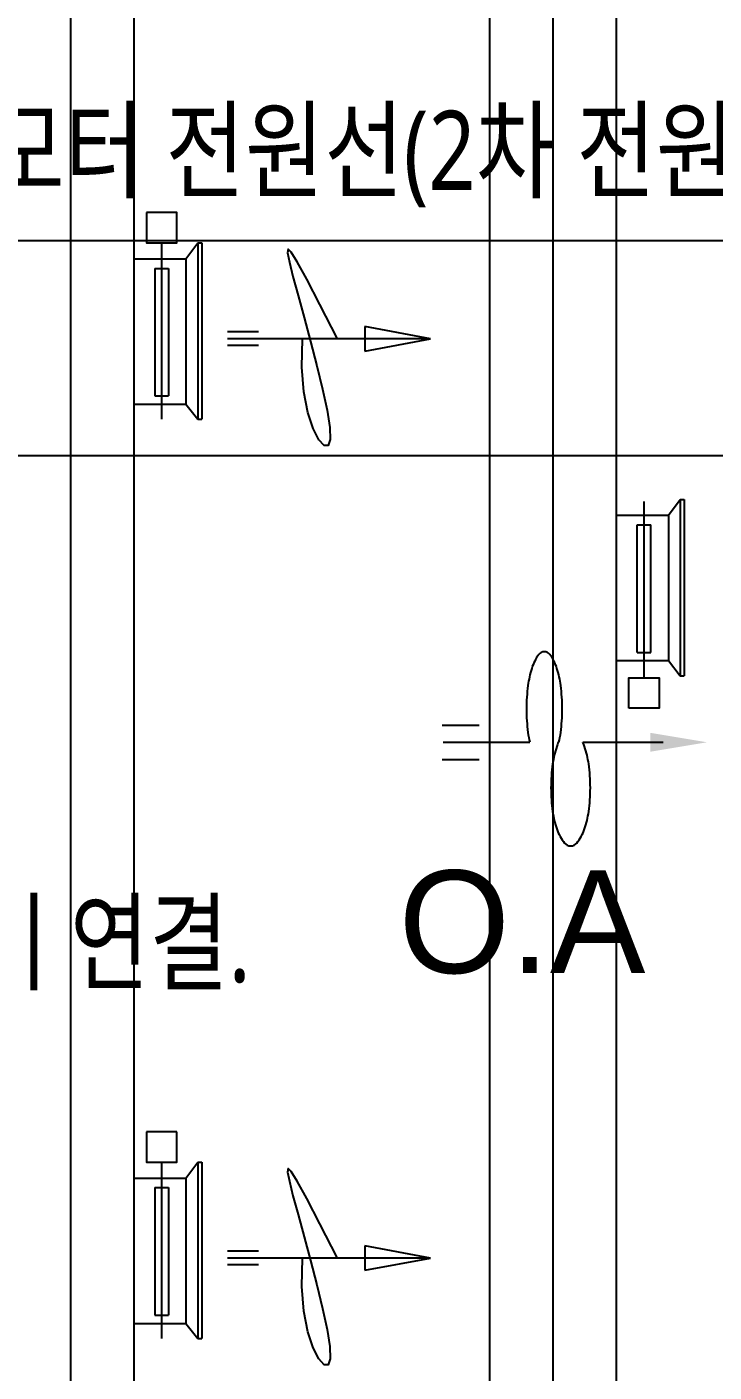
# Model space of a CAD drawing. Header units: millimetres. Extents: x 8533 to 164433, y 5768 to 115327.
# Drawn here: x 80690 to 83297, y 25425 to 30524 of the extents above; entities that cross this region are included whole.
import ezdxf
from ezdxf.enums import TextEntityAlignment as Align

# ---------------------------------------------------------------- set-up
doc = ezdxf.new("R2010")
doc.units = ezdxf.units.MM
doc.header["$LTSCALE"] = 250
for name, color, linetype in [('AA-XXXX-DIMS', 7, 'Continuous'), ('ARC', 8, 'Continuous'), ('FTEXT', 2, 'Continuous'), ('OUT', 4, 'Continuous'), ('p', 3, 'Continuous'), ('st', 4, 'Continuous'), ('전실제연_인버터', 3, 'Continuous')]:
    doc.layers.add(name, color=color, linetype=linetype)
doc.styles.add('DM', font='')
doc.styles.add('STYLE1', font='arial.ttf')
doc.styles.add('맑은고딕', font='')
doc.styles.get('DM').set_extended_font_data('Malgun Gothic')
doc.styles.get('맑은고딕').set_extended_font_data('Malgun Gothic')
doc.dimstyles.new('DIM_40', dxfattribs={"dimscale": 250, "dimtxt": 3, "dimasz": 1.5, "dimexe": 2, "dimexo": 2.5, "dimgap": 1, "dimtad": 1, "dimdec": 0, "dimzin": 0, "dimdsep": 46, "dimtxsty": '맑은고딕', "dimblk1": 'DIMDOT', "dimblk2": 'DIMDOT', "dimsah": 1, "dimcen": 0.09, "dimdle": 2, "dimclrd": 7, "dimclre": 7, "dimclrt": 3, "dimadec": 0, "dimazin": 0, "dimtfac": 1, "dimtdec": 0, "dimtix": 1, "dimtmove": 2, "dimatfit": 3, "dimldrblk": 'DIMDOT', "dimfxl": 1, "dimtolj": 1, "dimtzin": 0, "dimarcsym": 0})

# ---------------------------------------------------------------- blocks, each defined once
blk = doc.blocks.new('DIMDOT')
at = {"layer": 'AA-XXXX-DIMS'}
for p, q in [((0, -1.5), (0, 1.5)), ((-1.5, 0), (1.5, 0))]:
    blk.add_line(p, q, dxfattribs=at)
for radius in [0.5, 0.25]:
    blk.add_circle((0, 0), radius, dxfattribs=at)

msp = doc.modelspace()

# ---------------------------------------------------------------- linework, layer by layer
at = {"layer": 'ARC'}
msp.add_line((19210.6, 28899.9), (124753.7, 28899.9), dxfattribs=at)
at = {"layer": 'OUT'}
for p, q in [((81200.9, 29705.1), (81200.9, 29036.9)), ((81293.1, 29645.3), (81337.8, 29705.1)), ((81337.8, 29705.1), (81353.4, 29705.1)), ((81337.8, 29705.1), (81337.8, 29036.9)), ((81353.4, 29705.1), (81353.4, 29036.9)), ((81096.9, 29645.3), (81293.1, 29645.3)), ((81293.1, 29645.3), (81293.1, 29094.1)), ((81174.9, 29608.9), (81226.9, 29608.9)), ((81174.9, 29608.9), (81174.9, 29125.3)), ((81226.9, 29608.9), (81226.9, 29125.3)), ((81174.9, 29125.3), (81226.9, 29125.3)), ((81096.9, 29094.1), (81293.1, 29094.1)), ((81293.1, 29094.1), (81337.8, 29036.9)), ((81337.8, 29036.9), (81353.4, 29036.9)), ((83031.4, 28056.8), (83031.4, 28725)), ((83123.6, 28673), (83168.3, 28732.8)), ((83168.3, 28732.8), (83183.9, 28732.8)), ((83168.3, 28732.8), (83168.3, 28064.6)), ((83183.9, 28732.8), (83183.9, 28064.6)), ((82927.3, 28673), (83123.6, 28673)), ((83123.6, 28673), (83123.6, 28121.8)), ((83005.4, 28636.6), (83057.4, 28636.6)), ((83005.4, 28153), (83005.4, 28636.6)), ((83057.4, 28153), (83057.4, 28636.6)), ((83005.4, 28153), (83057.4, 28153)), ((82927.3, 28121.8), (83123.6, 28121.8)), ((83123.6, 28121.8), (83168.3, 28064.6)), ((83168.3, 28064.6), (83183.9, 28064.6)), ((81200.9, 26220.3), (81200.9, 25552.1)), ((81293.1, 26160.5), (81337.8, 26220.3)), ((81337.8, 26220.3), (81353.4, 26220.3)), ((81337.8, 26220.3), (81337.8, 25552.1)), ((81353.4, 26220.3), (81353.4, 25552.1)), ((81096.9, 26160.5), (81293.1, 26160.5)), ((81174.9, 26124.1), (81174.9, 25640.5)), ((81174.9, 26124.1), (81226.9, 26124.1)), ((81226.9, 26124.1), (81226.9, 25640.5)), ((81293.1, 26160.5), (81293.1, 25609.3)), ((81096.9, 25609.3), (81293.1, 25609.3)), ((81174.9, 25640.5), (81226.9, 25640.5)), ((81293.1, 25609.3), (81337.8, 25552.1)), ((81337.8, 25552.1), (81353.4, 25552.1))]:
    msp.add_line(p, q, dxfattribs=at)
msp.add_lwpolyline([(81143.1, 29820.6), (81143.1, 29705.1), (81258.7, 29705.1), (81258.7, 29820.6)], close=True, dxfattribs=at)
msp.add_lwpolyline([(81143.1, 29705.1), (81258.7, 29705.1)], dxfattribs=at)
at = {"layer": 'OUT', "elevation": 0}
msp.add_lwpolyline([(82973.6, 27941.3), (82973.6, 28056.8), (83089.2, 28056.8), (83089.2, 27941.3)], close=True, dxfattribs=at)
for points in [[(81143.1, 26335.8), (81143.1, 26220.3), (81258.7, 26220.3), (81258.7, 26335.8)], [(81258.7, 26335.8), (81143.1, 26335.8)], [(81143.1, 26220.3), (81258.7, 26220.3)]]:
    msp.add_lwpolyline(points, dxfattribs=at)
at = {"layer": 'p', "color": 4, "linetype": 'Continuous'}
for p, q in [((82446.7, 16846.5), (82446.7, 94152.9)), ((82927.3, 16846.5), (82927.3, 93679)), ((81096.9, 15017.4), (81096.9, 91125.6))]:
    msp.add_line(p, q, dxfattribs=at)
at = {"layer": 'p', "color": 1}
for p, q in [((82687, 16846.5), (82687, 93916)), ((80856.5, 15017.4), (80856.5, 91125.6)), ((81568.3, 29367.9), (81451.5, 29367.9)), ((82221.1, 29342), (81451.5, 29342)), ((81568.3, 29316.1), (81451.5, 29316.1)), ((81568.3, 25883.1), (81451.5, 25883.1)), ((82221.1, 25857.2), (81451.5, 25857.2)), ((81568.3, 25831.3), (81451.5, 25831.3))]:
    msp.add_line(p, q, dxfattribs=at)
at = {"layer": 'p', "color": 1, "linetype": 'Continuous'}
for p, q in [((81972.4, 29388.4), (81972.4, 29295.6)), ((82221.1, 29342), (81972.4, 29388.4)), ((81972.4, 29295.6), (82221.1, 29342)), ((81972.4, 25903.6), (81972.4, 25810.8)), ((82221.1, 25857.2), (81972.4, 25903.6)), ((81972.4, 25810.8), (82221.1, 25857.2))]:
    msp.add_line(p, q, dxfattribs=at)
at = {"layer": 'p', "color": 1}
for points in [[(81867.7, 29342), (81801.8, 29471.4), (81751.6, 29567.7), (81715.7, 29633.3), (81692.5, 29670.4), (81680.8, 29681.1), (81678.9, 29667.9), (81685.6, 29632.7), (81699.4, 29578), (81718.7, 29506.4), (81741.6, 29422.6), (81766, 29332), (81790, 29239.8), (81811.5, 29151.2), (81828.5, 29071.5), (81838.9, 29005.9), (81840.7, 28959.7), (81832.7, 28937), (81817.1, 28937.5), (81797.1, 28959.5), (81775.5, 29001.8), (81755.6, 29062.6), (81740.3, 29140.6), (81732.6, 29234.2), (81735.8, 29342)], [(81867.7, 25857.2), (81801.8, 25986.6), (81751.6, 26082.9), (81715.7, 26148.5), (81692.5, 26185.6), (81680.8, 26196.3), (81678.9, 26183.1), (81685.6, 26147.9), (81699.4, 26093.2), (81718.7, 26021.6), (81741.6, 25937.8), (81766, 25847.2), (81790, 25755), (81811.5, 25666.4), (81828.5, 25586.7), (81838.9, 25521.1), (81840.7, 25474.9), (81832.7, 25452.2), (81817.1, 25452.7), (81797.1, 25474.7), (81775.5, 25517), (81755.6, 25577.8), (81740.3, 25655.8), (81732.6, 25749.4), (81735.8, 25857.2)]]:
    msp.add_lwpolyline(points, dxfattribs=at)
at = {"layer": 'st', "color": 1}
for p, q in [((82265.8, 27877.8, 0), (82406.4, 27877.8, 0)), ((82268.7, 27812.4, 0), (82597.6, 27812.4, 0)), ((82706.7, 27812.4, 0), (82708.5, 27812.4, 0)), ((82799.2, 27812.4, 0), (83104, 27812.4, 0)), ((82265.8, 27746.9, 0), (82406.4, 27746.9, 0))]:
    msp.add_line(p, q, dxfattribs=at)
at = {"layer": 'st', "color": 1, "elevation": 0}
for points in [[(82708.5, 27812.4, 0.02484), (82715.2, 27849.5, 0.032193), (82721, 27938.6, 0.032193), (82715.2, 28027.7, 0.043567), (82701.1, 28092.2, 0.086075), (82673.6, 28145.6, 0.23532), (82653.1, 28155.8, 0.23532), (82632.5, 28145.6, 0.086075), (82605.1, 28092.2, 0.043567), (82590.9, 28027.7, 0.032193), (82585.2, 27938.6, 0.032193), (82590.9, 27849.5, 0.02484), (82597.6, 27812.4)], [(82706.7, 27812.4, 0.025799), (82700.1, 27795.9, 0.046785), (82684.6, 27730.2, 0.034822), (82678.3, 27639.9, 0.034822), (82684.6, 27549.5, 0.046785), (82700.1, 27483.8, 0.089905), (82729.9, 27430.2, 0.225171), (82752.9, 27419.2, 0.225171), (82776, 27430.2, 0.089905), (82805.7, 27483.8, 0.046785), (82821.3, 27549.5, 0.034822), (82827.6, 27639.9, 0.034822), (82821.3, 27730.2, 0.046785), (82805.7, 27795.9, 0.025799), (82799.2, 27812.4)]]:
    msp.add_lwpolyline(points, format="xyb", dxfattribs=at)
at = {"layer": 'st', "color": 1}
msp.add_solid([(83054.9, 27776.5, 0), (83054.9, 27848.2, 0), (83270.1, 27812.4, 0)], dxfattribs=at)

# ---------------------------------------------------------------- texts
at = {"layer": 'FTEXT', "style": 'DM', "width": 0.8}
for s, p in [('모터 전원선(2차 전원).', (80532.5, 30056.4, 0)), ('중계기 연결.', (79868.1, 27054.4))]:
    msp.add_text(s, height=300, dxfattribs=at).set_placement(p, align=Align.MIDDLE_LEFT)
at = {"layer": 'st', "color": 2, "style": 'STYLE1'}
msp.add_text('O.A', height=389.35, dxfattribs=at).set_placement((82100, 26937.3, 0))

# ---------------------------------------------------------------- leaders
at = {"layer": '전실제연_인버터', "color": 1}
msp.add_leader([(85785.7, 26999.3), (84256, 29713), (80476.4, 29713)], dimstyle='DIM_40', override={"dimgap": 1, "dimtad": 0, "dimclrd": 1, "dimldrblk": 'Open90'}, dxfattribs=at)

doc.saveas('drawing.dxf')
